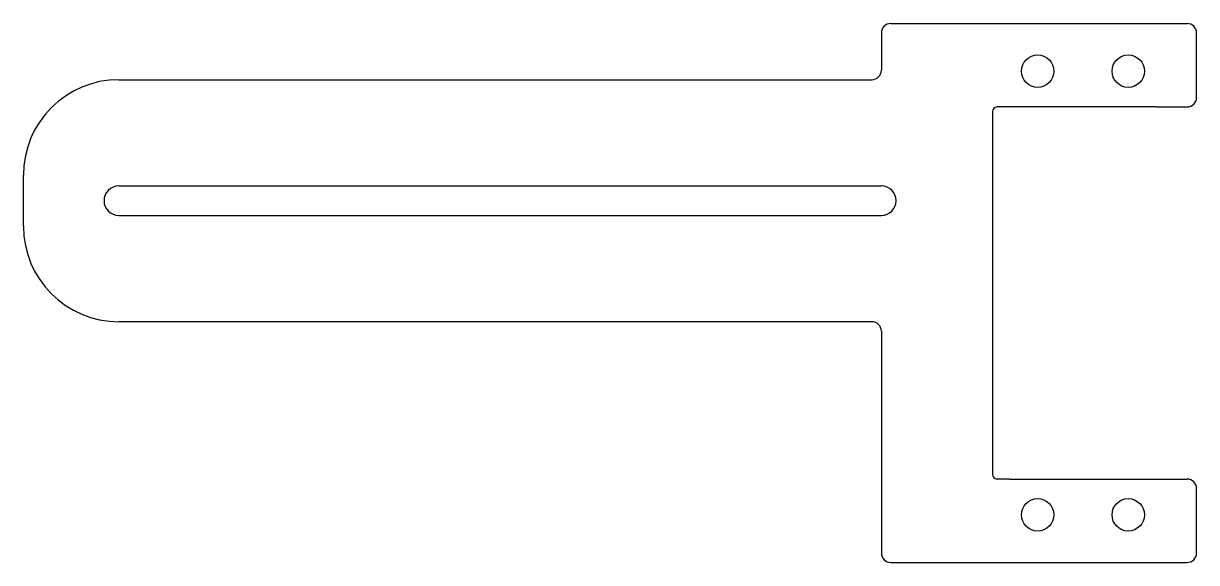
# Model space of a CAD drawing. Header units: millimetres. Extents: x -10 to 113, y -28 to 28.
import ezdxf

# ---------------------------------------------------------------- set-up
doc = ezdxf.new("R2010")
doc.units = ezdxf.units.MM
doc.header["$MEASUREMENT"] = 0
doc.layers.add('cutting', color=5, linetype='Continuous')

msp = doc.modelspace()

# ---------------------------------------------------------------- linework, layer by layer
at = {"layer": 'cutting'}
for p, q in [((80, 27.25), (80, 23.355)), ((81, 28.25), (112.065, 28.25)), ((113.065, 20.5), (113.065, 27.25)), ((0, 22.355), (79, 22.355)), ((91.65, 19), (91.65, -19)), ((93.47, 19.5), (92.15, 19.5)), ((108.83, 19.5), (93.47, 19.5)), ((108.83, 19.5), (112.065, 19.5)), ((-10, 6.995), (-10, 12.355)), ((0, 11.225), (80, 11.225)), ((0, 8.125), (80, 8.125)), ((79, -3.005), (0, -3.005)), ((80, -4.005), (80, -27.25)), ((93.47, -19.5), (92.15, -19.5)), ((93.47, -19.5), (108.83, -19.5)), ((108.83, -19.5), (112.065, -19.5)), ((113.065, -27.25), (113.065, -20.5)), ((81, -28.25), (112.065, -28.25))]:
    msp.add_line(p, q, dxfattribs=at)
for centre in [(96.4, 23.25), (105.9, 23.25), (96.4, -23.25), (105.9, -23.25)]:
    msp.add_circle(centre, 1.7, dxfattribs=at)
for centre, radius, start, end in [((81, 27.25), 1, 90, 180), ((112.065, 27.25), 1, 0, 90), ((0, 12.355), 10, 90, 180), ((79, 23.355), 1, 270, 0), ((112.065, 20.5), 1, 270, 0), ((92.15, 19), 0.5, 90, 180), ((0, 9.675), 1.55, 90, 270), ((80, 9.675), 1.55, 270, 90), ((0, 6.995), 10, 180, 270), ((79, -4.005), 1, 0, 90), ((92.15, -19), 0.5, 180, 270), ((112.065, -20.5), 1, 0, 90), ((81, -27.25), 1, 180, 270), ((112.065, -27.25), 1, 270, 0)]:
    msp.add_arc(centre, radius, start, end, dxfattribs=at)

doc.saveas('drawing.dxf')
